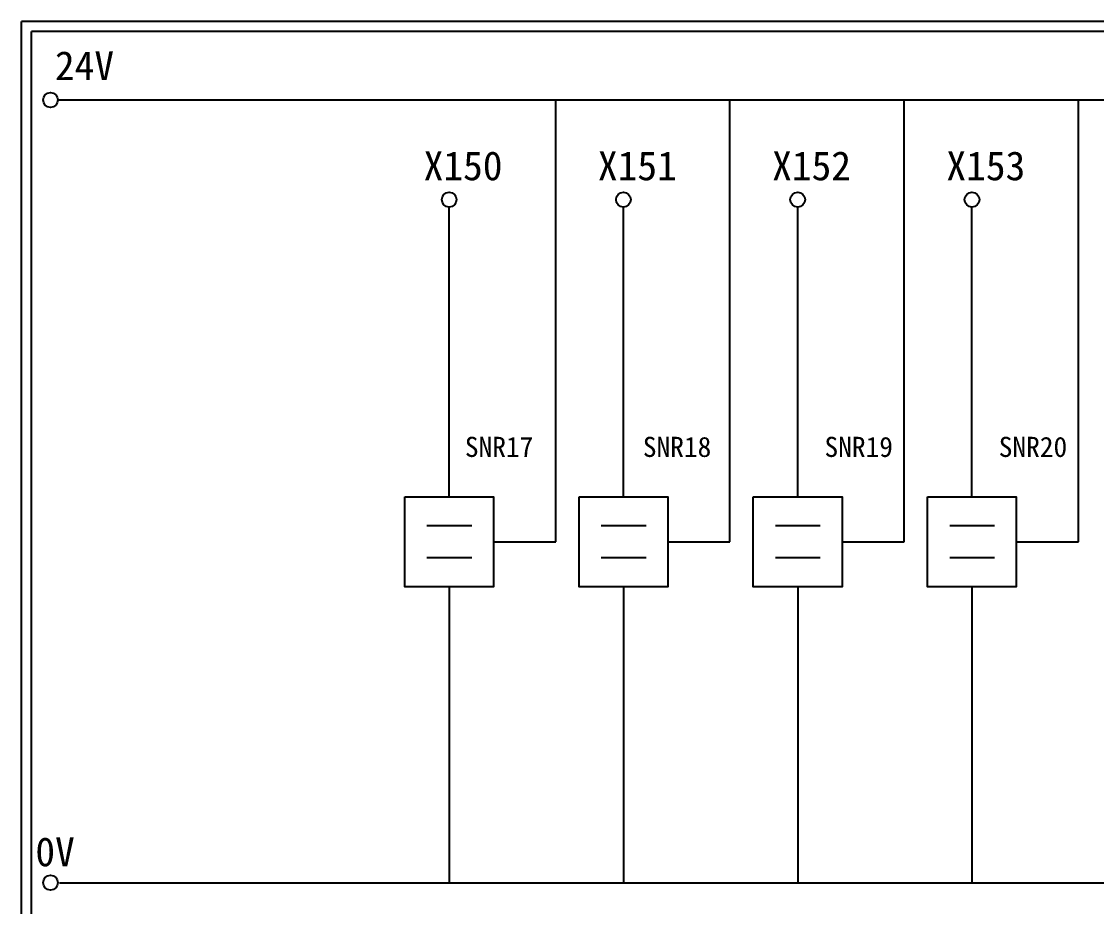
# Model space of a CAD drawing. Extents: x 325 to 612, y 3 to 207.
# Drawn here: x 325.3 to 458.8, y 97 to 207 of the extents above; entities that cross this region are included whole.
import ezdxf

# ---------------------------------------------------------------- set-up
doc = ezdxf.new("R2010")
doc.units = 0
doc.layers.get('0').update_dxf_attribs({"linetype": 'CONTINUOUS'})
doc.layers.add('圖框層', color=7, linetype='CONTINUOUS')
doc.layers.add('標尺寸層', color=3, linetype='CONTINUOUS')
doc.styles.add('STSL', font='kaiu.ttf')

msp = doc.modelspace()

# ---------------------------------------------------------------- linework, layer by layer
for p, q in [((391.66, 142.31), (391.66, 197.22)), ((413.29, 142.31), (413.29, 197.22)), ((434.93, 142.31), (434.93, 197.22)), ((456.57, 142.31), (456.57, 197.22)), ((378.43, 147.89), (378.43, 183.91)), ((400.07, 147.89), (400.07, 183.91)), ((421.71, 147.89), (421.71, 183.91)), ((443.35, 147.89), (443.35, 183.91)), ((383.94, 142.31), (391.66, 142.31)), ((405.58, 142.31), (413.29, 142.31)), ((427.22, 142.31), (434.93, 142.31)), ((448.86, 142.31), (456.57, 142.31)), ((378.43, 136.73), (378.43, 99.96)), ((400.07, 136.73), (400.07, 99.96)), ((421.71, 136.73), (421.71, 99.96)), ((443.35, 136.73), (443.35, 99.96))]:
    msp.add_line(p, q)
for points in [[(372.92, 147.89), (383.94, 147.89), (383.94, 136.73), (372.92, 136.73)], [(394.56, 147.89), (405.58, 147.89), (405.58, 136.73), (394.56, 136.73)], [(416.19, 147.89), (427.22, 147.89), (427.22, 136.73), (416.19, 136.73)], [(437.83, 147.89), (448.86, 147.89), (448.86, 136.73), (437.83, 136.73)]]:
    msp.add_lwpolyline(points, close=True)
at = {"layer": '圖框層', "color": 7}
for p, q in [((612.32, 206.97), (325.32, 206.97)), ((325.32, 3), (325.32, 206.97)), ((611.07, 205.72), (326.57, 205.72)), ((326.57, 4.25), (326.57, 205.72))]:
    msp.add_line(p, q, dxfattribs=at)
at = {"layer": '標尺寸層', "color": 7}
for p, q in [((329.84, 197.22), (607.44, 197.22)), ((375.67, 144.34), (381.24, 144.34)), ((397.31, 144.34), (402.88, 144.34)), ((418.95, 144.34), (424.52, 144.34)), ((440.59, 144.34), (446.15, 144.34)), ((375.67, 140.37), (381.24, 140.37)), ((397.31, 140.37), (402.88, 140.37)), ((418.95, 140.37), (424.52, 140.37)), ((440.59, 140.37), (446.15, 140.37)), ((330.05, 99.96), (607.44, 99.96))]:
    msp.add_line(p, q, dxfattribs=at)
for centre in [(328.92, 197.22), (378.43, 184.83), (400.07, 184.83), (421.71, 184.83), (443.35, 184.83), (328.92, 99.96)]:
    msp.add_circle(centre, 0.92, dxfattribs=at)

# ---------------------------------------------------------------- texts
at = {"layer": '圖框層', "color": 4, "style": 'STSL'}
for s, height, p in [('24V', 3.6, (329.47, 199.68)), ('X150', 3.6, (375.26, 187.24)), ('X151', 3.6, (396.9, 187.24)), ('X152', 3.6, (418.54, 187.24)), ('X153', 3.6, (440.18, 187.24)), ('SNR17', 2.5, (380.38, 152.86)), ('SNR18', 2.5, (402.48, 152.86)), ('SNR19', 2.5, (425.04, 152.86)), ('SNR20', 2.5, (446.68, 152.86)), ('0V', 3.6, (327.04, 102))]:
    msp.add_text(s, height=height, dxfattribs=at).set_placement(p)

doc.saveas('drawing.dxf')
